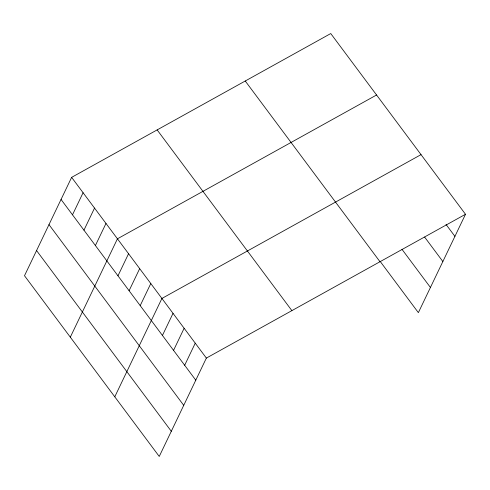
<?xml version="1.0" encoding="UTF-8"?>
<svg xmlns="http://www.w3.org/2000/svg" width="490" height="490" viewBox="0 0 490 490"><rect width="100%" height="100%" fill="white"/><g stroke="black" fill="none" stroke-linecap="round" stroke-linejoin="round"><path stroke-width="0.73" d="M71.632 177.362L24.5 275.729L159.244 456.453L206.37 358.086L465.5 214.271L330.756 33.547L71.632 177.362L206.37 358.086M72.502 214.81L83.086 192.723M83.955 230.171L94.533 208.085M95.403 245.533L105.987 223.446M70.309 337.175L117.441 238.808L376.571 94.993M117.974 275.803L128.558 253.716M129.09 290.711L139.674 268.624M140.207 305.625L150.791 283.532M114.776 396.814L161.908 298.447L421.033 154.632M162.441 335.442L173.025 313.355M173.558 350.35L184.136 328.263M184.675 365.264L195.253 343.171M465.5 214.271L418.368 312.638L380.13 261.348M446.023 224.432L454.916 236.358M424.628 237.08L442.856 261.531M401.971 249.3L430.428 287.465M245.245 81.009L379.989 261.727M157.143 129.905L291.881 310.623M61.048 199.448L195.786 380.173M48.988 224.622L183.726 405.346M36.56 250.555L171.304 431.28"/></g></svg>
